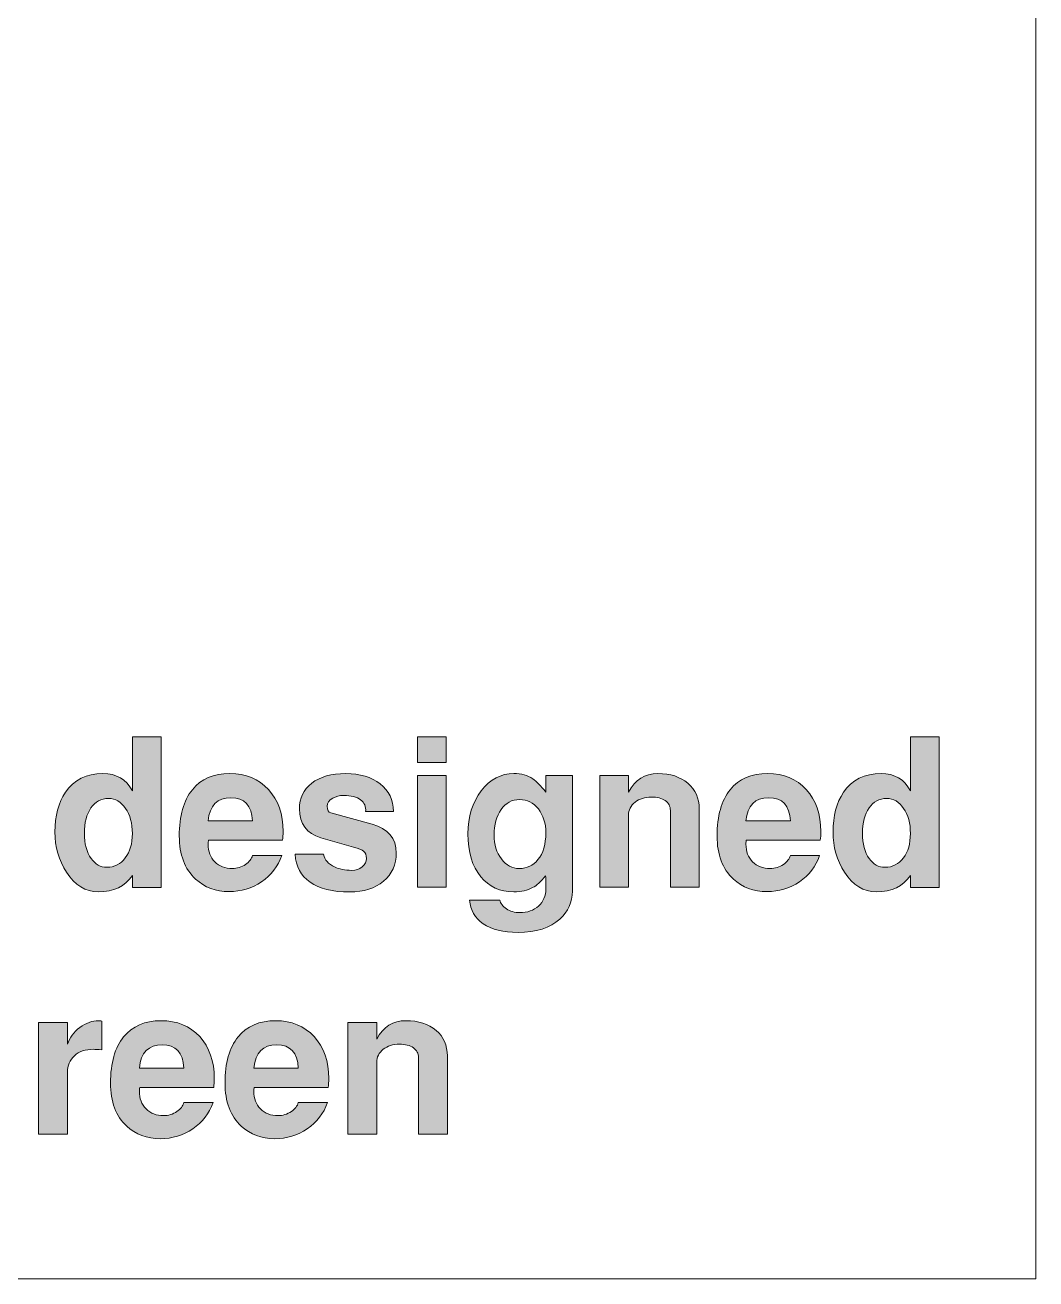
# Model space of a CAD drawing. Header units: inches. Extents: x 0.25 to 7.95, y -7.13 to -0.25.
# Drawn here: x 4.231 to 4.845, y -6.477 to -5.716 of the extents above; entities that cross this region are included whole.
import ezdxf

# ---------------------------------------------------------------- set-up
doc = ezdxf.new("R2010")
doc.units = ezdxf.units.IN
doc.header["$MEASUREMENT"] = 0
doc.layers.add('Layer 1', color=7, linetype='Continuous')

# ---------------------------------------------------------------- blocks, each defined once
blk = doc.blocks.new('block 97')
at = {"layer": 'Layer 1', "color": 7, "lineweight": 5, "true_color": 0xffffff}
for points in [[(4.8446, -6.47736), (4.8446, -3.88687), (4.8446, -3.68314)], [(2.59459, -6.47736), (4.8446, -6.47736)]]:
    blk.add_lwpolyline(points, dxfattribs=at)
blk = doc.blocks.new('block 96')
at = {"layer": 'Layer 1'}
blk.add_blockref('block 97', (0, 0), dxfattribs=at)
blk = doc.blocks.new('block 108')
at = {"layer": 'Layer 1', "true_color": 0xed1f24}
h = blk.add_hatch(color=240, dxfattribs=at)
h.dxf.hatch_style = 2
edge = h.paths.add_edge_path()
edge.add_spline(control_points=[(4.31352, -6.23987), (4.31352, -6.23987), (4.29603, -6.23987), (4.29603, -6.23987), (4.29603, -6.23987), (4.29603, -6.2325), (4.29603, -6.2325), (4.29169, -6.23908), (4.28478, -6.24237), (4.27528, -6.24237), (4.26761, -6.24237), (4.26119, -6.23841), (4.25602, -6.2305), (4.25136, -6.22325), (4.24902, -6.21508), (4.24902, -6.20599), (4.24902, -6.19633), (4.25115, -6.18833), (4.2554, -6.18199), (4.26057, -6.17441), (4.26815, -6.17062), (4.27815, -6.17062), (4.2864, -6.17062), (4.29236, -6.17412), (4.29603, -6.18112), (4.29603, -6.18112), (4.29603, -6.14837), (4.29603, -6.14837), (4.29603, -6.14837), (4.31352, -6.14837), (4.31352, -6.14837), (4.31352, -6.14837), (4.31352, -6.23987), (4.31352, -6.23987)], knot_values=[0, 0, 0, 0, 1, 1, 1, 2, 2, 2, 3, 3, 3, 4, 4, 4, 5, 5, 5, 6, 6, 6, 7, 7, 7, 8, 8, 8, 9, 9, 9, 10, 10, 10, 11, 11, 11, 11], degree=3, periodic=1)
edge = h.paths.add_edge_path()
edge.add_spline(control_points=[(4.29603, -6.20706), (4.29603, -6.20083), (4.29466, -6.19571), (4.29192, -6.19172), (4.28918, -6.18774), (4.28573, -6.18574), (4.28159, -6.18574), (4.27711, -6.18574), (4.27353, -6.18766), (4.27088, -6.19148), (4.26822, -6.1953), (4.2669, -6.20041), (4.2669, -6.20681), (4.2669, -6.21329), (4.26827, -6.2184), (4.27101, -6.22213), (4.27349, -6.22571), (4.27669, -6.2275), (4.28059, -6.2275), (4.28516, -6.2275), (4.28887, -6.22561), (4.29173, -6.22182), (4.2946, -6.21804), (4.29603, -6.21312), (4.29603, -6.20706)], knot_values=[0, 0, 0, 0, 1, 1, 1, 2, 2, 2, 3, 3, 3, 4, 4, 4, 5, 5, 5, 6, 6, 6, 7, 7, 7, 8, 8, 8, 8], degree=3, periodic=1)
h = blk.add_hatch(color=240, dxfattribs=at)
h.dxf.hatch_style = 2
h.paths.add_polyline_path([(4.48665, -6.16399), (4.46915, -6.16399), (4.46915, -6.14837), (4.48665, -6.14837)])
h.paths.add_polyline_path([(4.48665, -6.2395), (4.46915, -6.2395), (4.46915, -6.17175), (4.48665, -6.17175)])
h = blk.add_hatch(color=240, dxfattribs=at)
h.dxf.hatch_style = 2
edge = h.paths.add_edge_path()
edge.add_spline(control_points=[(4.78591, -6.23987), (4.78591, -6.23987), (4.76841, -6.23987), (4.76841, -6.23987), (4.76841, -6.23987), (4.76841, -6.2325), (4.76841, -6.2325), (4.76408, -6.23908), (4.75716, -6.24237), (4.74766, -6.24237), (4.73999, -6.24237), (4.73357, -6.23841), (4.72841, -6.2305), (4.72374, -6.22325), (4.72141, -6.21508), (4.72141, -6.20599), (4.72141, -6.19633), (4.72353, -6.18833), (4.72778, -6.18199), (4.73295, -6.17441), (4.74053, -6.17062), (4.75054, -6.17062), (4.75878, -6.17062), (4.76474, -6.17412), (4.76841, -6.18112), (4.76841, -6.18112), (4.76841, -6.14837), (4.76841, -6.14837), (4.76841, -6.14837), (4.78591, -6.14837), (4.78591, -6.14837), (4.78591, -6.14837), (4.78591, -6.23987), (4.78591, -6.23987)], knot_values=[0, 0, 0, 0, 1, 1, 1, 2, 2, 2, 3, 3, 3, 4, 4, 4, 5, 5, 5, 6, 6, 6, 7, 7, 7, 8, 8, 8, 9, 9, 9, 10, 10, 10, 11, 11, 11, 11], degree=3, periodic=1)
edge = h.paths.add_edge_path()
edge.add_spline(control_points=[(4.76841, -6.20706), (4.76841, -6.20083), (4.76704, -6.19571), (4.7643, -6.19172), (4.76156, -6.18774), (4.75812, -6.18574), (4.75397, -6.18574), (4.74949, -6.18574), (4.74592, -6.18766), (4.74327, -6.19148), (4.74061, -6.1953), (4.73928, -6.20041), (4.73928, -6.20681), (4.73928, -6.21329), (4.74065, -6.2184), (4.74339, -6.22213), (4.74588, -6.22571), (4.74908, -6.2275), (4.75298, -6.2275), (4.75754, -6.2275), (4.76125, -6.22561), (4.76411, -6.22182), (4.76698, -6.21804), (4.76841, -6.21312), (4.76841, -6.20706)], knot_values=[0, 0, 0, 0, 1, 1, 1, 2, 2, 2, 3, 3, 3, 4, 4, 4, 5, 5, 5, 6, 6, 6, 7, 7, 7, 8, 8, 8, 8], degree=3, periodic=1)
h = blk.add_hatch(color=240, dxfattribs=at)
h.dxf.hatch_style = 2
edge = h.paths.add_edge_path()
edge.add_spline(control_points=[(4.38753, -6.20574), (4.38753, -6.20774), (4.3874, -6.20954), (4.38715, -6.21112), (4.38715, -6.21112), (4.34227, -6.21112), (4.34227, -6.21112), (4.34211, -6.21162), (4.34203, -6.21242), (4.34203, -6.21349), (4.34203, -6.21792), (4.34338, -6.22148), (4.34611, -6.22418), (4.34884, -6.22689), (4.35238, -6.22824), (4.35676, -6.22824), (4.35965, -6.22824), (4.36234, -6.22741), (4.36481, -6.22574), (4.36705, -6.22416), (4.36845, -6.22237), (4.36903, -6.22037), (4.36903, -6.22037), (4.38677, -6.22037), (4.38677, -6.22037), (4.38444, -6.22696), (4.38034, -6.23225), (4.37446, -6.23625), (4.36858, -6.24025), (4.36203, -6.24225), (4.35478, -6.24225), (4.34669, -6.24225), (4.3399, -6.23971), (4.3344, -6.23462), (4.32781, -6.22854), (4.32452, -6.21983), (4.32452, -6.2085), (4.32452, -6.19633), (4.32717, -6.18698), (4.33246, -6.18043), (4.33775, -6.17389), (4.34536, -6.17062), (4.35527, -6.17062), (4.36494, -6.17062), (4.37273, -6.17385), (4.37865, -6.1803), (4.38457, -6.18677), (4.38753, -6.19524), (4.38753, -6.20574)], knot_values=[0, 0, 0, 0, 1, 1, 1, 2, 2, 2, 3, 3, 3, 4, 4, 4, 5, 5, 5, 6, 6, 6, 7, 7, 7, 8, 8, 8, 9, 9, 9, 10, 10, 10, 11, 11, 11, 12, 12, 12, 13, 13, 13, 14, 14, 14, 15, 15, 15, 16, 16, 16, 16], degree=3, periodic=1)
edge = h.paths.add_edge_path()
edge.add_spline(control_points=[(4.36903, -6.19937), (4.36852, -6.18995), (4.36414, -6.18525), (4.3559, -6.18525), (4.34757, -6.18525), (4.34295, -6.18995), (4.34203, -6.19937), (4.34203, -6.19937), (4.36903, -6.19937), (4.36903, -6.19937)], knot_values=[0, 0, 0, 0, 1, 1, 1, 2, 2, 2, 3, 3, 3, 3], degree=3, periodic=1)
h = blk.add_hatch(color=240, dxfattribs=at)
h.dxf.hatch_style = 2
edge = h.paths.add_edge_path()
edge.add_spline(control_points=[(4.45628, -6.21887), (4.45628, -6.22587), (4.45369, -6.23156), (4.44853, -6.23593), (4.44336, -6.24031), (4.43653, -6.24249), (4.42803, -6.24249), (4.41761, -6.24249), (4.40959, -6.24051), (4.40396, -6.23656), (4.39834, -6.2326), (4.39532, -6.22696), (4.3949, -6.21962), (4.3949, -6.21962), (4.41216, -6.21962), (4.41216, -6.21962), (4.41282, -6.22304), (4.41503, -6.22558), (4.41878, -6.22725), (4.4217, -6.22866), (4.42516, -6.22937), (4.42915, -6.22937), (4.43174, -6.22937), (4.43389, -6.22866), (4.43559, -6.22723), (4.4373, -6.2258), (4.43816, -6.22408), (4.43816, -6.22207), (4.43816, -6.22005), (4.43757, -6.21858), (4.43641, -6.21766), (4.4355, -6.21699), (4.43346, -6.21619), (4.43031, -6.21526), (4.43031, -6.21526), (4.41054, -6.20957), (4.41054, -6.20957), (4.40178, -6.20699), (4.39741, -6.20112), (4.39741, -6.19197), (4.39741, -6.18556), (4.3999, -6.1804), (4.40491, -6.17649), (4.40991, -6.17258), (4.41682, -6.17062), (4.42565, -6.17062), (4.43424, -6.17062), (4.44118, -6.1727), (4.44647, -6.17687), (4.45176, -6.18104), (4.45445, -6.18662), (4.45453, -6.19362), (4.45453, -6.19362), (4.43766, -6.19362), (4.43766, -6.19362), (4.43791, -6.1907), (4.43688, -6.18835), (4.43459, -6.18656), (4.4323, -6.18477), (4.42886, -6.18387), (4.42428, -6.18387), (4.42178, -6.18387), (4.41957, -6.18446), (4.41766, -6.18562), (4.41541, -6.18687), (4.41428, -6.1885), (4.41428, -6.1905), (4.41428, -6.19274), (4.41503, -6.19408), (4.41653, -6.19449), (4.41653, -6.19449), (4.44153, -6.20137), (4.44153, -6.20137), (4.45136, -6.20404), (4.45628, -6.20987), (4.45628, -6.21887)], knot_values=[0, 0, 0, 0, 1, 1, 1, 2, 2, 2, 3, 3, 3, 4, 4, 4, 5, 5, 5, 6, 6, 6, 7, 7, 7, 8, 8, 8, 9, 9, 9, 10, 10, 10, 11, 11, 11, 12, 12, 12, 13, 13, 13, 14, 14, 14, 15, 15, 15, 16, 16, 16, 17, 17, 17, 18, 18, 18, 19, 19, 19, 20, 20, 20, 21, 21, 21, 22, 22, 22, 23, 23, 23, 24, 24, 24, 25, 25, 25, 25], degree=3, periodic=1)
h = blk.add_hatch(color=240, dxfattribs=at)
h.dxf.hatch_style = 2
edge = h.paths.add_edge_path()
edge.add_spline(control_points=[(4.56316, -6.242), (4.56316, -6.24875), (4.56061, -6.25441), (4.55554, -6.25899), (4.54961, -6.26433), (4.54116, -6.26699), (4.53016, -6.26699), (4.52124, -6.26699), (4.51422, -6.26527), (4.50909, -6.26181), (4.50397, -6.25835), (4.5012, -6.25353), (4.50079, -6.24737), (4.50079, -6.24737), (4.51913, -6.24737), (4.51913, -6.24737), (4.51955, -6.24937), (4.52089, -6.25114), (4.52315, -6.25269), (4.52542, -6.25422), (4.5281, -6.255), (4.5312, -6.255), (4.53589, -6.255), (4.5397, -6.25368), (4.54264, -6.25106), (4.54557, -6.24843), (4.54704, -6.24495), (4.54704, -6.24062), (4.54704, -6.23612), (4.54699, -6.23349), (4.54691, -6.23275), (4.54414, -6.23617), (4.5415, -6.23854), (4.53899, -6.23987), (4.53598, -6.24154), (4.53217, -6.24237), (4.52755, -6.24237), (4.51918, -6.24237), (4.51252, -6.23933), (4.50758, -6.23324), (4.50238, -6.22692), (4.49978, -6.21821), (4.49978, -6.20712), (4.49978, -6.19679), (4.50246, -6.18812), (4.50783, -6.18112), (4.51319, -6.17412), (4.51981, -6.17062), (4.52768, -6.17062), (4.53212, -6.17062), (4.53594, -6.17166), (4.53912, -6.17375), (4.54146, -6.17533), (4.5441, -6.17804), (4.54704, -6.18187), (4.54704, -6.18187), (4.54704, -6.17175), (4.54704, -6.17175), (4.54704, -6.17175), (4.56316, -6.17175), (4.56316, -6.17175), (4.56316, -6.17175), (4.56316, -6.242), (4.56316, -6.242)], knot_values=[0, 0, 0, 0, 1, 1, 1, 2, 2, 2, 3, 3, 3, 4, 4, 4, 5, 5, 5, 6, 6, 6, 7, 7, 7, 8, 8, 8, 9, 9, 9, 10, 10, 10, 11, 11, 11, 12, 12, 12, 13, 13, 13, 14, 14, 14, 15, 15, 15, 16, 16, 16, 17, 17, 17, 18, 18, 18, 19, 19, 19, 20, 20, 20, 21, 21, 21, 21], degree=3, periodic=1)
edge = h.paths.add_edge_path()
edge.add_spline(control_points=[(4.54704, -6.20662), (4.54704, -6.20079), (4.54553, -6.19596), (4.54253, -6.19212), (4.53954, -6.18829), (4.53574, -6.18637), (4.53116, -6.18637), (4.52649, -6.18637), (4.52274, -6.18839), (4.51991, -6.19243), (4.51708, -6.19648), (4.51566, -6.20166), (4.51566, -6.20799), (4.51566, -6.21375), (4.51714, -6.21856), (4.52009, -6.22243), (4.52305, -6.2263), (4.52666, -6.22824), (4.53091, -6.22824), (4.53558, -6.22824), (4.53937, -6.22645), (4.54228, -6.22287), (4.54545, -6.21895), (4.54704, -6.21353), (4.54704, -6.20662)], knot_values=[0, 0, 0, 0, 1, 1, 1, 2, 2, 2, 3, 3, 3, 4, 4, 4, 5, 5, 5, 6, 6, 6, 7, 7, 7, 8, 8, 8, 8], degree=3, periodic=1)
h = blk.add_hatch(color=240, dxfattribs=at)
h.dxf.hatch_style = 2
edge = h.paths.add_edge_path()
edge.add_spline(control_points=[(4.64016, -6.2395), (4.64016, -6.2395), (4.62266, -6.2395), (4.62266, -6.2395), (4.62266, -6.2395), (4.62266, -6.19299), (4.62266, -6.19299), (4.62266, -6.1905), (4.62162, -6.18852), (4.61953, -6.18706), (4.61745, -6.1856), (4.61462, -6.18487), (4.61104, -6.18487), (4.60712, -6.18487), (4.60385, -6.18591), (4.60122, -6.188), (4.5986, -6.19008), (4.59728, -6.1927), (4.59728, -6.19587), (4.59728, -6.19587), (4.59728, -6.2395), (4.59728, -6.2395), (4.59728, -6.2395), (4.57979, -6.2395), (4.57979, -6.2395), (4.57979, -6.2395), (4.57979, -6.17175), (4.57979, -6.17175), (4.57979, -6.17175), (4.59728, -6.17175), (4.59728, -6.17175), (4.59728, -6.17175), (4.59728, -6.18187), (4.59728, -6.18187), (4.6012, -6.17437), (4.60712, -6.17062), (4.61504, -6.17062), (4.62262, -6.17062), (4.6287, -6.17258), (4.63329, -6.17649), (4.63786, -6.18041), (4.64016, -6.18558), (4.64016, -6.192), (4.64016, -6.192), (4.64016, -6.2395), (4.64016, -6.2395)], knot_values=[0, 0, 0, 0, 1, 1, 1, 2, 2, 2, 3, 3, 3, 4, 4, 4, 5, 5, 5, 6, 6, 6, 7, 7, 7, 8, 8, 8, 9, 9, 9, 10, 10, 10, 11, 11, 11, 12, 12, 12, 13, 13, 13, 14, 14, 14, 15, 15, 15, 15], degree=3, periodic=1)
h = blk.add_hatch(color=240, dxfattribs=at)
h.dxf.hatch_style = 2
edge = h.paths.add_edge_path()
edge.add_spline(control_points=[(4.71404, -6.20574), (4.71404, -6.20774), (4.71391, -6.20954), (4.71366, -6.21112), (4.71366, -6.21112), (4.66878, -6.21112), (4.66878, -6.21112), (4.66862, -6.21162), (4.66854, -6.21242), (4.66854, -6.21349), (4.66854, -6.21792), (4.66989, -6.22148), (4.67262, -6.22418), (4.67535, -6.22689), (4.67889, -6.22824), (4.68328, -6.22824), (4.68616, -6.22824), (4.68885, -6.22741), (4.69132, -6.22574), (4.69356, -6.22416), (4.69496, -6.22237), (4.69554, -6.22037), (4.69554, -6.22037), (4.71328, -6.22037), (4.71328, -6.22037), (4.71095, -6.22696), (4.70685, -6.23225), (4.70098, -6.23625), (4.6951, -6.24025), (4.68854, -6.24225), (4.68129, -6.24225), (4.6732, -6.24225), (4.66641, -6.23971), (4.66091, -6.23462), (4.65432, -6.22854), (4.65103, -6.21983), (4.65103, -6.2085), (4.65103, -6.19633), (4.65368, -6.18698), (4.65897, -6.18043), (4.66427, -6.17389), (4.67187, -6.17062), (4.68178, -6.17062), (4.69145, -6.17062), (4.69925, -6.17385), (4.70516, -6.1803), (4.71108, -6.18677), (4.71404, -6.19524), (4.71404, -6.20574)], knot_values=[0, 0, 0, 0, 1, 1, 1, 2, 2, 2, 3, 3, 3, 4, 4, 4, 5, 5, 5, 6, 6, 6, 7, 7, 7, 8, 8, 8, 9, 9, 9, 10, 10, 10, 11, 11, 11, 12, 12, 12, 13, 13, 13, 14, 14, 14, 15, 15, 15, 16, 16, 16, 16], degree=3, periodic=1)
edge = h.paths.add_edge_path()
edge.add_spline(control_points=[(4.69554, -6.19937), (4.69503, -6.18995), (4.69065, -6.18525), (4.68241, -6.18525), (4.67409, -6.18525), (4.66946, -6.18995), (4.66854, -6.19937), (4.66854, -6.19937), (4.69554, -6.19937), (4.69554, -6.19937)], knot_values=[0, 0, 0, 0, 1, 1, 1, 2, 2, 2, 3, 3, 3, 3], degree=3, periodic=1)
h = blk.add_hatch(color=240, dxfattribs=at)
h.dxf.hatch_style = 2
edge = h.paths.add_edge_path()
edge.add_spline(control_points=[(4.27753, -6.33837), (4.27519, -6.33811), (4.27348, -6.33799), (4.2724, -6.33799), (4.26748, -6.33799), (4.26363, -6.33931), (4.26084, -6.34193), (4.25804, -6.34456), (4.25665, -6.34787), (4.25665, -6.35187), (4.25665, -6.35187), (4.25665, -6.38949), (4.25665, -6.38949), (4.25665, -6.38949), (4.23915, -6.38949), (4.23915, -6.38949), (4.23915, -6.38949), (4.23915, -6.32174), (4.23915, -6.32174), (4.23915, -6.32174), (4.25665, -6.32174), (4.25665, -6.32174), (4.25665, -6.32174), (4.25665, -6.33487), (4.25665, -6.33487), (4.2579, -6.33086), (4.2604, -6.32749), (4.26415, -6.32474), (4.2679, -6.32199), (4.27165, -6.32062), (4.2754, -6.32062), (4.27582, -6.32062), (4.27653, -6.3207), (4.27753, -6.32087), (4.27753, -6.32087), (4.27753, -6.33837), (4.27753, -6.33837)], knot_values=[0, 0, 0, 0, 1, 1, 1, 2, 2, 2, 3, 3, 3, 4, 4, 4, 5, 5, 5, 6, 6, 6, 7, 7, 7, 8, 8, 8, 9, 9, 9, 10, 10, 10, 11, 11, 11, 12, 12, 12, 12], degree=3, periodic=1)
h = blk.add_hatch(color=240, dxfattribs=at)
h.dxf.hatch_style = 2
edge = h.paths.add_edge_path()
edge.add_spline(control_points=[(4.34578, -6.35574), (4.34578, -6.35774), (4.34566, -6.35954), (4.3454, -6.36112), (4.3454, -6.36112), (4.30052, -6.36112), (4.30052, -6.36112), (4.30036, -6.36162), (4.30028, -6.36241), (4.30028, -6.36349), (4.30028, -6.36791), (4.30164, -6.37147), (4.30436, -6.37418), (4.30709, -6.37689), (4.31064, -6.37824), (4.31502, -6.37824), (4.31791, -6.37824), (4.32059, -6.37741), (4.32307, -6.37574), (4.3253, -6.37416), (4.3267, -6.37237), (4.32728, -6.37037), (4.32728, -6.37037), (4.34502, -6.37037), (4.34502, -6.37037), (4.34269, -6.37695), (4.33859, -6.38224), (4.33272, -6.38624), (4.32684, -6.39025), (4.32028, -6.39225), (4.31303, -6.39225), (4.30495, -6.39225), (4.29815, -6.3897), (4.29265, -6.38462), (4.28606, -6.37853), (4.28278, -6.36983), (4.28278, -6.35849), (4.28278, -6.34633), (4.28542, -6.33698), (4.29071, -6.33043), (4.29601, -6.32389), (4.30361, -6.32062), (4.31352, -6.32062), (4.32319, -6.32062), (4.33099, -6.32385), (4.3369, -6.3303), (4.34282, -6.33676), (4.34578, -6.34524), (4.34578, -6.35574)], knot_values=[0, 0, 0, 0, 1, 1, 1, 2, 2, 2, 3, 3, 3, 4, 4, 4, 5, 5, 5, 6, 6, 6, 7, 7, 7, 8, 8, 8, 9, 9, 9, 10, 10, 10, 11, 11, 11, 12, 12, 12, 13, 13, 13, 14, 14, 14, 15, 15, 15, 16, 16, 16, 16], degree=3, periodic=1)
edge = h.paths.add_edge_path()
edge.add_spline(control_points=[(4.32728, -6.34937), (4.32677, -6.33995), (4.32239, -6.33525), (4.31415, -6.33525), (4.30583, -6.33525), (4.3012, -6.33995), (4.30028, -6.34937), (4.30028, -6.34937), (4.32728, -6.34937), (4.32728, -6.34937)], knot_values=[0, 0, 0, 0, 1, 1, 1, 2, 2, 2, 3, 3, 3, 3], degree=3, periodic=1)
h = blk.add_hatch(color=240, dxfattribs=at)
h.dxf.hatch_style = 2
edge = h.paths.add_edge_path()
edge.add_spline(control_points=[(4.41528, -6.35574), (4.41528, -6.35774), (4.41516, -6.35954), (4.41491, -6.36112), (4.41491, -6.36112), (4.37003, -6.36112), (4.37003, -6.36112), (4.36987, -6.36162), (4.36978, -6.36241), (4.36978, -6.36349), (4.36978, -6.36791), (4.37114, -6.37147), (4.37387, -6.37418), (4.37659, -6.37689), (4.38014, -6.37824), (4.38452, -6.37824), (4.38741, -6.37824), (4.3901, -6.37741), (4.39257, -6.37574), (4.3948, -6.37416), (4.39621, -6.37237), (4.39678, -6.37037), (4.39678, -6.37037), (4.41453, -6.37037), (4.41453, -6.37037), (4.4122, -6.37695), (4.40809, -6.38224), (4.40222, -6.38624), (4.39634, -6.39025), (4.38978, -6.39225), (4.38253, -6.39225), (4.37445, -6.39225), (4.36766, -6.3897), (4.36216, -6.38462), (4.35557, -6.37853), (4.35228, -6.36983), (4.35228, -6.35849), (4.35228, -6.34633), (4.35493, -6.33698), (4.36022, -6.33043), (4.36551, -6.32389), (4.37311, -6.32062), (4.38303, -6.32062), (4.3927, -6.32062), (4.40049, -6.32385), (4.40641, -6.3303), (4.41233, -6.33676), (4.41528, -6.34524), (4.41528, -6.35574)], knot_values=[0, 0, 0, 0, 1, 1, 1, 2, 2, 2, 3, 3, 3, 4, 4, 4, 5, 5, 5, 6, 6, 6, 7, 7, 7, 8, 8, 8, 9, 9, 9, 10, 10, 10, 11, 11, 11, 12, 12, 12, 13, 13, 13, 14, 14, 14, 15, 15, 15, 16, 16, 16, 16], degree=3, periodic=1)
edge = h.paths.add_edge_path()
edge.add_spline(control_points=[(4.39678, -6.34937), (4.39627, -6.33995), (4.3919, -6.33525), (4.38366, -6.33525), (4.37533, -6.33525), (4.37071, -6.33995), (4.36978, -6.34937), (4.36978, -6.34937), (4.39678, -6.34937), (4.39678, -6.34937)], knot_values=[0, 0, 0, 0, 1, 1, 1, 2, 2, 2, 3, 3, 3, 3], degree=3, periodic=1)
h = blk.add_hatch(color=240, dxfattribs=at)
h.dxf.hatch_style = 2
edge = h.paths.add_edge_path()
edge.add_spline(control_points=[(4.48728, -6.38949), (4.48728, -6.38949), (4.46978, -6.38949), (4.46978, -6.38949), (4.46978, -6.38949), (4.46978, -6.34299), (4.46978, -6.34299), (4.46978, -6.34049), (4.46874, -6.33851), (4.46665, -6.33706), (4.46457, -6.3356), (4.46174, -6.33487), (4.45816, -6.33487), (4.45424, -6.33487), (4.45097, -6.33591), (4.44834, -6.33799), (4.44572, -6.34007), (4.4444, -6.3427), (4.4444, -6.34587), (4.4444, -6.34587), (4.4444, -6.38949), (4.4444, -6.38949), (4.4444, -6.38949), (4.42691, -6.38949), (4.42691, -6.38949), (4.42691, -6.38949), (4.42691, -6.32174), (4.42691, -6.32174), (4.42691, -6.32174), (4.4444, -6.32174), (4.4444, -6.32174), (4.4444, -6.32174), (4.4444, -6.33187), (4.4444, -6.33187), (4.44832, -6.32437), (4.45424, -6.32062), (4.46216, -6.32062), (4.46974, -6.32062), (4.47582, -6.32258), (4.48041, -6.32649), (4.48499, -6.33041), (4.48728, -6.33558), (4.48728, -6.34199), (4.48728, -6.34199), (4.48728, -6.38949), (4.48728, -6.38949)], knot_values=[0, 0, 0, 0, 1, 1, 1, 2, 2, 2, 3, 3, 3, 4, 4, 4, 5, 5, 5, 6, 6, 6, 7, 7, 7, 8, 8, 8, 9, 9, 9, 10, 10, 10, 11, 11, 11, 12, 12, 12, 13, 13, 13, 14, 14, 14, 15, 15, 15, 15], degree=3, periodic=1)
at = {"layer": 'Layer 1', "lineweight": 0}
for points in [[(4.48665, -6.16399), (4.46915, -6.16399), (4.46915, -6.14837), (4.48665, -6.14837), (4.48665, -6.16399)], [(4.48665, -6.2395), (4.46915, -6.2395), (4.46915, -6.17175), (4.48665, -6.17175), (4.48665, -6.2395)]]:
    blk.add_lwpolyline(points, dxfattribs=at)
for points, knots in [([(4.31352, -6.23987), (4.31352, -6.23987), (4.29603, -6.23987), (4.29603, -6.23987), (4.29603, -6.23987), (4.29603, -6.2325), (4.29603, -6.2325), (4.29169, -6.23908), (4.28478, -6.24237), (4.27528, -6.24237), (4.26761, -6.24237), (4.26119, -6.23841), (4.25602, -6.2305), (4.25136, -6.22325), (4.24902, -6.21508), (4.24902, -6.20599), (4.24902, -6.19633), (4.25115, -6.18833), (4.2554, -6.18199), (4.26057, -6.17441), (4.26815, -6.17062), (4.27815, -6.17062), (4.2864, -6.17062), (4.29236, -6.17412), (4.29603, -6.18112), (4.29603, -6.18112), (4.29603, -6.14837), (4.29603, -6.14837), (4.29603, -6.14837), (4.31352, -6.14837), (4.31352, -6.14837), (4.31352, -6.14837), (4.31352, -6.23987), (4.31352, -6.23987)], [0, 0, 0, 0, 1, 1, 1, 2, 2, 2, 3, 3, 3, 4, 4, 4, 5, 5, 5, 6, 6, 6, 7, 7, 7, 8, 8, 8, 9, 9, 9, 10, 10, 10, 11, 11, 11, 11]), ([(4.78591, -6.23987), (4.78591, -6.23987), (4.76841, -6.23987), (4.76841, -6.23987), (4.76841, -6.23987), (4.76841, -6.2325), (4.76841, -6.2325), (4.76408, -6.23908), (4.75716, -6.24237), (4.74766, -6.24237), (4.73999, -6.24237), (4.73357, -6.23841), (4.72841, -6.2305), (4.72374, -6.22325), (4.72141, -6.21508), (4.72141, -6.20599), (4.72141, -6.19633), (4.72353, -6.18833), (4.72778, -6.18199), (4.73295, -6.17441), (4.74053, -6.17062), (4.75054, -6.17062), (4.75878, -6.17062), (4.76474, -6.17412), (4.76841, -6.18112), (4.76841, -6.18112), (4.76841, -6.14837), (4.76841, -6.14837), (4.76841, -6.14837), (4.78591, -6.14837), (4.78591, -6.14837), (4.78591, -6.14837), (4.78591, -6.23987), (4.78591, -6.23987)], [0, 0, 0, 0, 1, 1, 1, 2, 2, 2, 3, 3, 3, 4, 4, 4, 5, 5, 5, 6, 6, 6, 7, 7, 7, 8, 8, 8, 9, 9, 9, 10, 10, 10, 11, 11, 11, 11]), ([(4.38753, -6.20574), (4.38753, -6.20774), (4.3874, -6.20954), (4.38715, -6.21112), (4.38715, -6.21112), (4.34227, -6.21112), (4.34227, -6.21112), (4.34211, -6.21162), (4.34203, -6.21242), (4.34203, -6.21349), (4.34203, -6.21792), (4.34338, -6.22148), (4.34611, -6.22418), (4.34884, -6.22689), (4.35238, -6.22824), (4.35676, -6.22824), (4.35965, -6.22824), (4.36234, -6.22741), (4.36481, -6.22574), (4.36705, -6.22416), (4.36845, -6.22237), (4.36903, -6.22037), (4.36903, -6.22037), (4.38677, -6.22037), (4.38677, -6.22037), (4.38444, -6.22696), (4.38034, -6.23225), (4.37446, -6.23625), (4.36858, -6.24025), (4.36203, -6.24225), (4.35478, -6.24225), (4.34669, -6.24225), (4.3399, -6.23971), (4.3344, -6.23462), (4.32781, -6.22854), (4.32452, -6.21983), (4.32452, -6.2085), (4.32452, -6.19633), (4.32717, -6.18698), (4.33246, -6.18043), (4.33775, -6.17389), (4.34536, -6.17062), (4.35527, -6.17062), (4.36494, -6.17062), (4.37273, -6.17385), (4.37865, -6.1803), (4.38457, -6.18677), (4.38753, -6.19524), (4.38753, -6.20574)], [0, 0, 0, 0, 1, 1, 1, 2, 2, 2, 3, 3, 3, 4, 4, 4, 5, 5, 5, 6, 6, 6, 7, 7, 7, 8, 8, 8, 9, 9, 9, 10, 10, 10, 11, 11, 11, 12, 12, 12, 13, 13, 13, 14, 14, 14, 15, 15, 15, 16, 16, 16, 16]), ([(4.45628, -6.21887), (4.45628, -6.22587), (4.45369, -6.23156), (4.44853, -6.23593), (4.44336, -6.24031), (4.43653, -6.24249), (4.42803, -6.24249), (4.41761, -6.24249), (4.40959, -6.24051), (4.40396, -6.23656), (4.39834, -6.2326), (4.39532, -6.22696), (4.3949, -6.21962), (4.3949, -6.21962), (4.41216, -6.21962), (4.41216, -6.21962), (4.41282, -6.22304), (4.41503, -6.22558), (4.41878, -6.22725), (4.4217, -6.22866), (4.42516, -6.22937), (4.42915, -6.22937), (4.43174, -6.22937), (4.43389, -6.22866), (4.43559, -6.22723), (4.4373, -6.2258), (4.43816, -6.22408), (4.43816, -6.22207), (4.43816, -6.22005), (4.43757, -6.21858), (4.43641, -6.21766), (4.4355, -6.21699), (4.43346, -6.21619), (4.43031, -6.21526), (4.43031, -6.21526), (4.41054, -6.20957), (4.41054, -6.20957), (4.40178, -6.20699), (4.39741, -6.20112), (4.39741, -6.19197), (4.39741, -6.18556), (4.3999, -6.1804), (4.40491, -6.17649), (4.40991, -6.17258), (4.41682, -6.17062), (4.42565, -6.17062), (4.43424, -6.17062), (4.44118, -6.1727), (4.44647, -6.17687), (4.45176, -6.18104), (4.45445, -6.18662), (4.45453, -6.19362), (4.45453, -6.19362), (4.43766, -6.19362), (4.43766, -6.19362), (4.43791, -6.1907), (4.43688, -6.18835), (4.43459, -6.18656), (4.4323, -6.18477), (4.42886, -6.18387), (4.42428, -6.18387), (4.42178, -6.18387), (4.41957, -6.18446), (4.41766, -6.18562), (4.41541, -6.18687), (4.41428, -6.1885), (4.41428, -6.1905), (4.41428, -6.19274), (4.41503, -6.19408), (4.41653, -6.19449), (4.41653, -6.19449), (4.44153, -6.20137), (4.44153, -6.20137), (4.45136, -6.20404), (4.45628, -6.20987), (4.45628, -6.21887)], [0, 0, 0, 0, 1, 1, 1, 2, 2, 2, 3, 3, 3, 4, 4, 4, 5, 5, 5, 6, 6, 6, 7, 7, 7, 8, 8, 8, 9, 9, 9, 10, 10, 10, 11, 11, 11, 12, 12, 12, 13, 13, 13, 14, 14, 14, 15, 15, 15, 16, 16, 16, 17, 17, 17, 18, 18, 18, 19, 19, 19, 20, 20, 20, 21, 21, 21, 22, 22, 22, 23, 23, 23, 24, 24, 24, 25, 25, 25, 25]), ([(4.56316, -6.242), (4.56316, -6.24875), (4.56061, -6.25441), (4.55554, -6.25899), (4.54961, -6.26433), (4.54116, -6.26699), (4.53016, -6.26699), (4.52124, -6.26699), (4.51422, -6.26527), (4.50909, -6.26181), (4.50397, -6.25835), (4.5012, -6.25353), (4.50079, -6.24737), (4.50079, -6.24737), (4.51913, -6.24737), (4.51913, -6.24737), (4.51955, -6.24937), (4.52089, -6.25114), (4.52315, -6.25269), (4.52542, -6.25422), (4.5281, -6.255), (4.5312, -6.255), (4.53589, -6.255), (4.5397, -6.25368), (4.54264, -6.25106), (4.54557, -6.24843), (4.54704, -6.24495), (4.54704, -6.24062), (4.54704, -6.23612), (4.54699, -6.23349), (4.54691, -6.23275), (4.54414, -6.23617), (4.5415, -6.23854), (4.53899, -6.23987), (4.53598, -6.24154), (4.53217, -6.24237), (4.52755, -6.24237), (4.51918, -6.24237), (4.51252, -6.23933), (4.50758, -6.23324), (4.50238, -6.22692), (4.49978, -6.21821), (4.49978, -6.20712), (4.49978, -6.19679), (4.50246, -6.18812), (4.50783, -6.18112), (4.51319, -6.17412), (4.51981, -6.17062), (4.52768, -6.17062), (4.53212, -6.17062), (4.53594, -6.17166), (4.53912, -6.17375), (4.54146, -6.17533), (4.5441, -6.17804), (4.54704, -6.18187), (4.54704, -6.18187), (4.54704, -6.17175), (4.54704, -6.17175), (4.54704, -6.17175), (4.56316, -6.17175), (4.56316, -6.17175), (4.56316, -6.17175), (4.56316, -6.242), (4.56316, -6.242)], [0, 0, 0, 0, 1, 1, 1, 2, 2, 2, 3, 3, 3, 4, 4, 4, 5, 5, 5, 6, 6, 6, 7, 7, 7, 8, 8, 8, 9, 9, 9, 10, 10, 10, 11, 11, 11, 12, 12, 12, 13, 13, 13, 14, 14, 14, 15, 15, 15, 16, 16, 16, 17, 17, 17, 18, 18, 18, 19, 19, 19, 20, 20, 20, 21, 21, 21, 21]), ([(4.64016, -6.2395), (4.64016, -6.2395), (4.62266, -6.2395), (4.62266, -6.2395), (4.62266, -6.2395), (4.62266, -6.19299), (4.62266, -6.19299), (4.62266, -6.1905), (4.62162, -6.18852), (4.61953, -6.18706), (4.61745, -6.1856), (4.61462, -6.18487), (4.61104, -6.18487), (4.60712, -6.18487), (4.60385, -6.18591), (4.60122, -6.188), (4.5986, -6.19008), (4.59728, -6.1927), (4.59728, -6.19587), (4.59728, -6.19587), (4.59728, -6.2395), (4.59728, -6.2395), (4.59728, -6.2395), (4.57979, -6.2395), (4.57979, -6.2395), (4.57979, -6.2395), (4.57979, -6.17175), (4.57979, -6.17175), (4.57979, -6.17175), (4.59728, -6.17175), (4.59728, -6.17175), (4.59728, -6.17175), (4.59728, -6.18187), (4.59728, -6.18187), (4.6012, -6.17437), (4.60712, -6.17062), (4.61504, -6.17062), (4.62262, -6.17062), (4.6287, -6.17258), (4.63329, -6.17649), (4.63786, -6.18041), (4.64016, -6.18558), (4.64016, -6.192), (4.64016, -6.192), (4.64016, -6.2395), (4.64016, -6.2395)], [0, 0, 0, 0, 1, 1, 1, 2, 2, 2, 3, 3, 3, 4, 4, 4, 5, 5, 5, 6, 6, 6, 7, 7, 7, 8, 8, 8, 9, 9, 9, 10, 10, 10, 11, 11, 11, 12, 12, 12, 13, 13, 13, 14, 14, 14, 15, 15, 15, 15]), ([(4.71404, -6.20574), (4.71404, -6.20774), (4.71391, -6.20954), (4.71366, -6.21112), (4.71366, -6.21112), (4.66878, -6.21112), (4.66878, -6.21112), (4.66862, -6.21162), (4.66854, -6.21242), (4.66854, -6.21349), (4.66854, -6.21792), (4.66989, -6.22148), (4.67262, -6.22418), (4.67535, -6.22689), (4.67889, -6.22824), (4.68328, -6.22824), (4.68616, -6.22824), (4.68885, -6.22741), (4.69132, -6.22574), (4.69356, -6.22416), (4.69496, -6.22237), (4.69554, -6.22037), (4.69554, -6.22037), (4.71328, -6.22037), (4.71328, -6.22037), (4.71095, -6.22696), (4.70685, -6.23225), (4.70098, -6.23625), (4.6951, -6.24025), (4.68854, -6.24225), (4.68129, -6.24225), (4.6732, -6.24225), (4.66641, -6.23971), (4.66091, -6.23462), (4.65432, -6.22854), (4.65103, -6.21983), (4.65103, -6.2085), (4.65103, -6.19633), (4.65368, -6.18698), (4.65897, -6.18043), (4.66427, -6.17389), (4.67187, -6.17062), (4.68178, -6.17062), (4.69145, -6.17062), (4.69925, -6.17385), (4.70516, -6.1803), (4.71108, -6.18677), (4.71404, -6.19524), (4.71404, -6.20574)], [0, 0, 0, 0, 1, 1, 1, 2, 2, 2, 3, 3, 3, 4, 4, 4, 5, 5, 5, 6, 6, 6, 7, 7, 7, 8, 8, 8, 9, 9, 9, 10, 10, 10, 11, 11, 11, 12, 12, 12, 13, 13, 13, 14, 14, 14, 15, 15, 15, 16, 16, 16, 16]), ([(4.29603, -6.20706), (4.29603, -6.20083), (4.29466, -6.19571), (4.29192, -6.19172), (4.28918, -6.18774), (4.28573, -6.18574), (4.28159, -6.18574), (4.27711, -6.18574), (4.27353, -6.18766), (4.27088, -6.19148), (4.26822, -6.1953), (4.2669, -6.20041), (4.2669, -6.20681), (4.2669, -6.21329), (4.26827, -6.2184), (4.27101, -6.22213), (4.27349, -6.22571), (4.27669, -6.2275), (4.28059, -6.2275), (4.28516, -6.2275), (4.28887, -6.22561), (4.29173, -6.22182), (4.2946, -6.21804), (4.29603, -6.21312), (4.29603, -6.20706)], [0, 0, 0, 0, 1, 1, 1, 2, 2, 2, 3, 3, 3, 4, 4, 4, 5, 5, 5, 6, 6, 6, 7, 7, 7, 8, 8, 8, 8]), ([(4.36903, -6.19937), (4.36852, -6.18995), (4.36414, -6.18525), (4.3559, -6.18525), (4.34757, -6.18525), (4.34295, -6.18995), (4.34203, -6.19937), (4.34203, -6.19937), (4.36903, -6.19937), (4.36903, -6.19937)], [0, 0, 0, 0, 1, 1, 1, 2, 2, 2, 3, 3, 3, 3]), ([(4.54704, -6.20662), (4.54704, -6.20079), (4.54553, -6.19596), (4.54253, -6.19212), (4.53954, -6.18829), (4.53574, -6.18637), (4.53116, -6.18637), (4.52649, -6.18637), (4.52274, -6.18839), (4.51991, -6.19243), (4.51708, -6.19648), (4.51566, -6.20166), (4.51566, -6.20799), (4.51566, -6.21375), (4.51714, -6.21856), (4.52009, -6.22243), (4.52305, -6.2263), (4.52666, -6.22824), (4.53091, -6.22824), (4.53558, -6.22824), (4.53937, -6.22645), (4.54228, -6.22287), (4.54545, -6.21895), (4.54704, -6.21353), (4.54704, -6.20662)], [0, 0, 0, 0, 1, 1, 1, 2, 2, 2, 3, 3, 3, 4, 4, 4, 5, 5, 5, 6, 6, 6, 7, 7, 7, 8, 8, 8, 8]), ([(4.69554, -6.19937), (4.69503, -6.18995), (4.69065, -6.18525), (4.68241, -6.18525), (4.67409, -6.18525), (4.66946, -6.18995), (4.66854, -6.19937), (4.66854, -6.19937), (4.69554, -6.19937), (4.69554, -6.19937)], [0, 0, 0, 0, 1, 1, 1, 2, 2, 2, 3, 3, 3, 3]), ([(4.76841, -6.20706), (4.76841, -6.20083), (4.76704, -6.19571), (4.7643, -6.19172), (4.76156, -6.18774), (4.75812, -6.18574), (4.75397, -6.18574), (4.74949, -6.18574), (4.74592, -6.18766), (4.74327, -6.19148), (4.74061, -6.1953), (4.73928, -6.20041), (4.73928, -6.20681), (4.73928, -6.21329), (4.74065, -6.2184), (4.74339, -6.22213), (4.74588, -6.22571), (4.74908, -6.2275), (4.75298, -6.2275), (4.75754, -6.2275), (4.76125, -6.22561), (4.76411, -6.22182), (4.76698, -6.21804), (4.76841, -6.21312), (4.76841, -6.20706)], [0, 0, 0, 0, 1, 1, 1, 2, 2, 2, 3, 3, 3, 4, 4, 4, 5, 5, 5, 6, 6, 6, 7, 7, 7, 8, 8, 8, 8]), ([(4.27753, -6.33837), (4.27519, -6.33811), (4.27348, -6.33799), (4.2724, -6.33799), (4.26748, -6.33799), (4.26363, -6.33931), (4.26084, -6.34193), (4.25804, -6.34456), (4.25665, -6.34787), (4.25665, -6.35187), (4.25665, -6.35187), (4.25665, -6.38949), (4.25665, -6.38949), (4.25665, -6.38949), (4.23915, -6.38949), (4.23915, -6.38949), (4.23915, -6.38949), (4.23915, -6.32174), (4.23915, -6.32174), (4.23915, -6.32174), (4.25665, -6.32174), (4.25665, -6.32174), (4.25665, -6.32174), (4.25665, -6.33487), (4.25665, -6.33487), (4.2579, -6.33086), (4.2604, -6.32749), (4.26415, -6.32474), (4.2679, -6.32199), (4.27165, -6.32062), (4.2754, -6.32062), (4.27582, -6.32062), (4.27653, -6.3207), (4.27753, -6.32087), (4.27753, -6.32087), (4.27753, -6.33837), (4.27753, -6.33837)], [0, 0, 0, 0, 1, 1, 1, 2, 2, 2, 3, 3, 3, 4, 4, 4, 5, 5, 5, 6, 6, 6, 7, 7, 7, 8, 8, 8, 9, 9, 9, 10, 10, 10, 11, 11, 11, 12, 12, 12, 12]), ([(4.34578, -6.35574), (4.34578, -6.35774), (4.34566, -6.35954), (4.3454, -6.36112), (4.3454, -6.36112), (4.30052, -6.36112), (4.30052, -6.36112), (4.30036, -6.36162), (4.30028, -6.36241), (4.30028, -6.36349), (4.30028, -6.36791), (4.30164, -6.37147), (4.30436, -6.37418), (4.30709, -6.37689), (4.31064, -6.37824), (4.31502, -6.37824), (4.31791, -6.37824), (4.32059, -6.37741), (4.32307, -6.37574), (4.3253, -6.37416), (4.3267, -6.37237), (4.32728, -6.37037), (4.32728, -6.37037), (4.34502, -6.37037), (4.34502, -6.37037), (4.34269, -6.37695), (4.33859, -6.38224), (4.33272, -6.38624), (4.32684, -6.39025), (4.32028, -6.39225), (4.31303, -6.39225), (4.30495, -6.39225), (4.29815, -6.3897), (4.29265, -6.38462), (4.28606, -6.37853), (4.28278, -6.36983), (4.28278, -6.35849), (4.28278, -6.34633), (4.28542, -6.33698), (4.29071, -6.33043), (4.29601, -6.32389), (4.30361, -6.32062), (4.31352, -6.32062), (4.32319, -6.32062), (4.33099, -6.32385), (4.3369, -6.3303), (4.34282, -6.33676), (4.34578, -6.34524), (4.34578, -6.35574)], [0, 0, 0, 0, 1, 1, 1, 2, 2, 2, 3, 3, 3, 4, 4, 4, 5, 5, 5, 6, 6, 6, 7, 7, 7, 8, 8, 8, 9, 9, 9, 10, 10, 10, 11, 11, 11, 12, 12, 12, 13, 13, 13, 14, 14, 14, 15, 15, 15, 16, 16, 16, 16]), ([(4.41528, -6.35574), (4.41528, -6.35774), (4.41516, -6.35954), (4.41491, -6.36112), (4.41491, -6.36112), (4.37003, -6.36112), (4.37003, -6.36112), (4.36987, -6.36162), (4.36978, -6.36241), (4.36978, -6.36349), (4.36978, -6.36791), (4.37114, -6.37147), (4.37387, -6.37418), (4.37659, -6.37689), (4.38014, -6.37824), (4.38452, -6.37824), (4.38741, -6.37824), (4.3901, -6.37741), (4.39257, -6.37574), (4.3948, -6.37416), (4.39621, -6.37237), (4.39678, -6.37037), (4.39678, -6.37037), (4.41453, -6.37037), (4.41453, -6.37037), (4.4122, -6.37695), (4.40809, -6.38224), (4.40222, -6.38624), (4.39634, -6.39025), (4.38978, -6.39225), (4.38253, -6.39225), (4.37445, -6.39225), (4.36766, -6.3897), (4.36216, -6.38462), (4.35557, -6.37853), (4.35228, -6.36983), (4.35228, -6.35849), (4.35228, -6.34633), (4.35493, -6.33698), (4.36022, -6.33043), (4.36551, -6.32389), (4.37311, -6.32062), (4.38303, -6.32062), (4.3927, -6.32062), (4.40049, -6.32385), (4.40641, -6.3303), (4.41233, -6.33676), (4.41528, -6.34524), (4.41528, -6.35574)], [0, 0, 0, 0, 1, 1, 1, 2, 2, 2, 3, 3, 3, 4, 4, 4, 5, 5, 5, 6, 6, 6, 7, 7, 7, 8, 8, 8, 9, 9, 9, 10, 10, 10, 11, 11, 11, 12, 12, 12, 13, 13, 13, 14, 14, 14, 15, 15, 15, 16, 16, 16, 16]), ([(4.48728, -6.38949), (4.48728, -6.38949), (4.46978, -6.38949), (4.46978, -6.38949), (4.46978, -6.38949), (4.46978, -6.34299), (4.46978, -6.34299), (4.46978, -6.34049), (4.46874, -6.33851), (4.46665, -6.33706), (4.46457, -6.3356), (4.46174, -6.33487), (4.45816, -6.33487), (4.45424, -6.33487), (4.45097, -6.33591), (4.44834, -6.33799), (4.44572, -6.34007), (4.4444, -6.3427), (4.4444, -6.34587), (4.4444, -6.34587), (4.4444, -6.38949), (4.4444, -6.38949), (4.4444, -6.38949), (4.42691, -6.38949), (4.42691, -6.38949), (4.42691, -6.38949), (4.42691, -6.32174), (4.42691, -6.32174), (4.42691, -6.32174), (4.4444, -6.32174), (4.4444, -6.32174), (4.4444, -6.32174), (4.4444, -6.33187), (4.4444, -6.33187), (4.44832, -6.32437), (4.45424, -6.32062), (4.46216, -6.32062), (4.46974, -6.32062), (4.47582, -6.32258), (4.48041, -6.32649), (4.48499, -6.33041), (4.48728, -6.33558), (4.48728, -6.34199), (4.48728, -6.34199), (4.48728, -6.38949), (4.48728, -6.38949)], [0, 0, 0, 0, 1, 1, 1, 2, 2, 2, 3, 3, 3, 4, 4, 4, 5, 5, 5, 6, 6, 6, 7, 7, 7, 8, 8, 8, 9, 9, 9, 10, 10, 10, 11, 11, 11, 12, 12, 12, 13, 13, 13, 14, 14, 14, 15, 15, 15, 15]), ([(4.32728, -6.34937), (4.32677, -6.33995), (4.32239, -6.33525), (4.31415, -6.33525), (4.30583, -6.33525), (4.3012, -6.33995), (4.30028, -6.34937), (4.30028, -6.34937), (4.32728, -6.34937), (4.32728, -6.34937)], [0, 0, 0, 0, 1, 1, 1, 2, 2, 2, 3, 3, 3, 3]), ([(4.39678, -6.34937), (4.39627, -6.33995), (4.3919, -6.33525), (4.38366, -6.33525), (4.37533, -6.33525), (4.37071, -6.33995), (4.36978, -6.34937), (4.36978, -6.34937), (4.39678, -6.34937), (4.39678, -6.34937)], [0, 0, 0, 0, 1, 1, 1, 2, 2, 2, 3, 3, 3, 3])]:
    blk.add_open_spline(points, degree=3, knots=knots, dxfattribs=at)
blk = doc.blocks.new('block 107')
at = {"layer": 'Layer 1'}
blk.add_blockref('block 108', (0, 0), dxfattribs=at)
blk = doc.blocks.new('block 105')
at = {"layer": 'Layer 1'}
blk.add_blockref('block 107', (0, 0), dxfattribs=at)

msp = doc.modelspace()

# ---------------------------------------------------------------- block references
at = {"layer": 'Layer 1'}
for name in ['block 96', 'block 105']:
    msp.add_blockref(name, (0, 0), dxfattribs=at)

doc.saveas('drawing.dxf')
